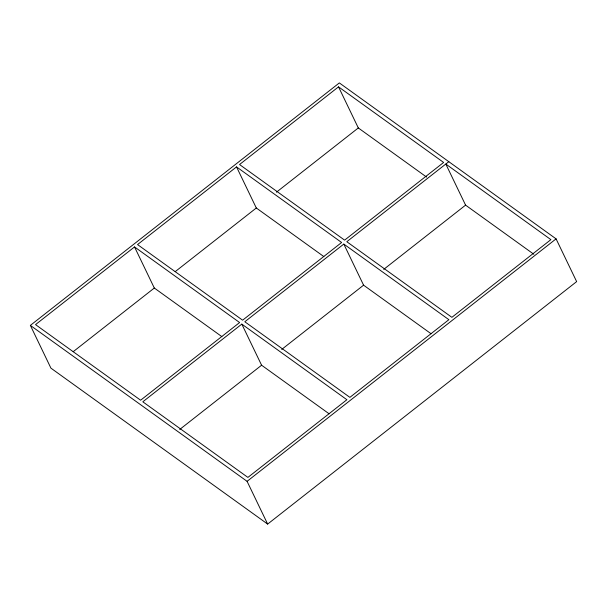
<?xml version="1.0" encoding="UTF-8"?>
<svg xmlns="http://www.w3.org/2000/svg" width="607" height="607" viewBox="0 0 607 607"><rect width="100%" height="100%" fill="white"/><g stroke="black" fill="none" stroke-linecap="round" stroke-linejoin="round"><path stroke-width="0.91" d="M30.35 325.39L339.343 82.916L556.08 238.862L576.65 281.61L267.657 524.084L50.92 368.138L30.35 325.39L247.087 481.336L267.657 524.084M134.534 246.928L35.54 324.608L140.619 400.218L239.621 322.537L134.534 246.928L154.315 288.029L221.821 336.597M236.533 166.887L137.539 244.568L242.618 320.185L341.62 242.497L236.533 166.887L256.313 207.989L323.812 256.556M338.531 86.847L239.537 164.535L344.617 240.144L443.618 162.456L338.531 86.847L358.312 127.948L426.577 177.069M73.181 351.696L154.315 288.029M175.18 271.655L256.313 207.989M276.435 192.199L358.312 127.948M241.806 324.108L142.812 401.796L247.899 477.406L346.893 399.725L241.806 324.108L261.594 365.217L329.093 413.784M343.805 244.075L244.811 321.756L349.89 397.365L448.892 319.684L343.805 244.075L363.585 285.176L431.084 333.744M448.808 161.682L346.809 241.715L451.889 317.332L550.89 239.644L445.804 164.034L465.584 205.136L533.849 254.257M179.71 429.46L261.594 365.217M281.709 349.427L363.585 285.176M383.707 269.387L465.584 205.136M247.087 481.336L556.08 238.862"/></g></svg>
